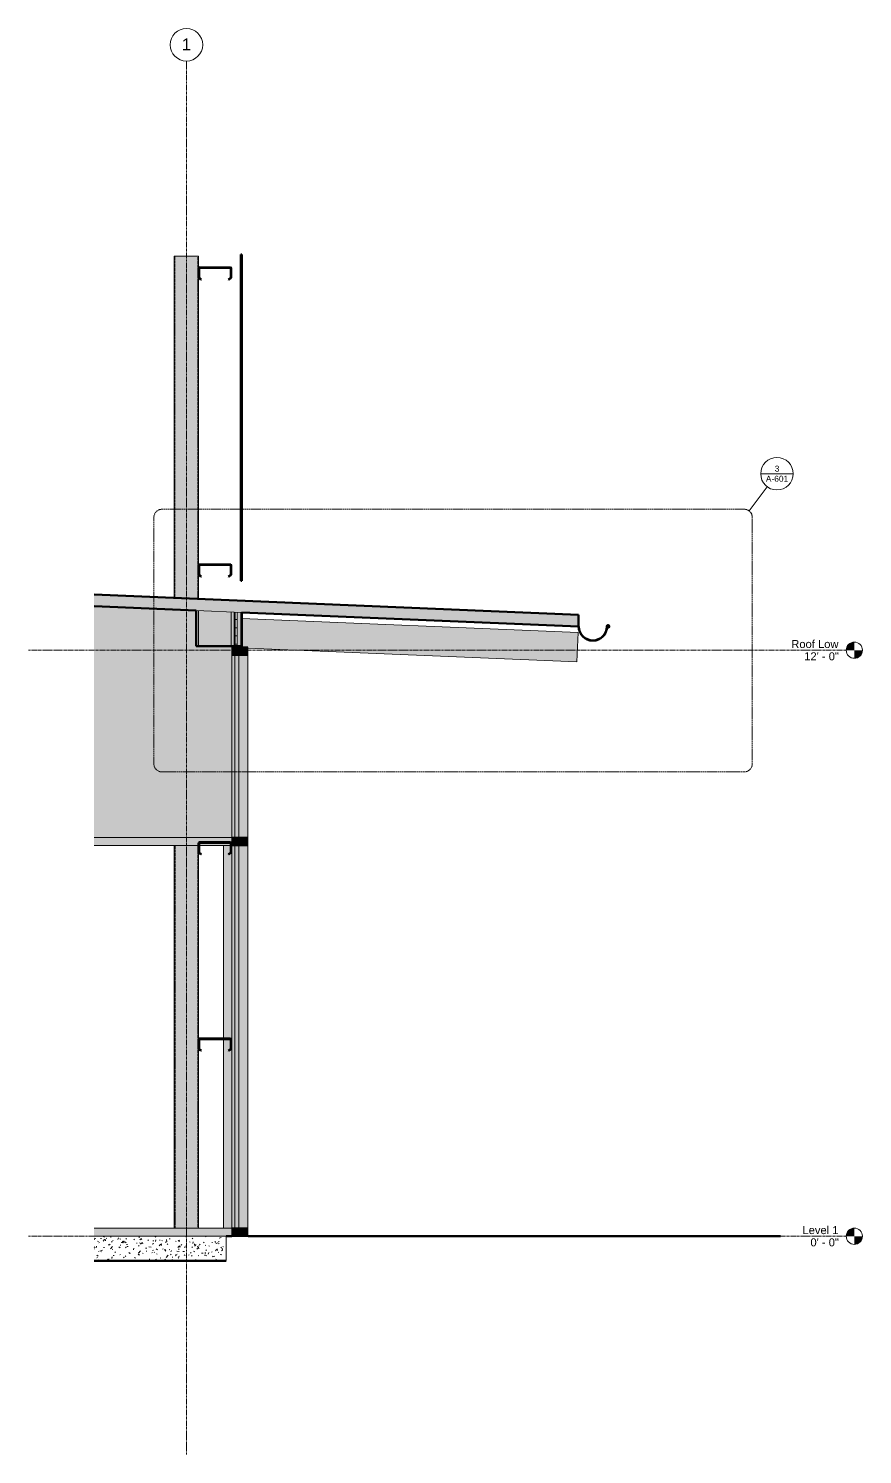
# Model space of a CAD drawing. Header units: inches. Extents: x 22719 to 23363, y -54 to 309.
# Drawn here: x 22987.5 to 23192.5, y -53.6 to 296.8 of the extents above; entities that cross this region are included whole.
import ezdxf

# ---------------------------------------------------------------- set-up
doc = ezdxf.new("R2010")
doc.units = ezdxf.units.IN
doc.header["$MEASUREMENT"] = 0
for name, pattern in [('Dash Dot 3_16_', [0.3125, 0.1875, -0.0625, 0, -0.0625]), ('Grid Line 1_2_', [0.875, 0.5, -0.125, 0.125, -0.125]), ('Hidden 1_8_', [0.1875, 0.125, -0.0625])]:
    doc.linetypes.add(name, pattern=pattern)
for name, color, linetype, lineweight in [('A-ANNO-SYMB', 150, 'Continuous', 9), ('A-FLOR-LEVL', 51, 'Continuous', 9), ('A-GLAZ-CURT', 52, 'Continuous', 9), ('A-GLAZ-CWMG', 51, 'Continuous', 9), ('A-ROOF', 132, 'Continuous', 18), ('A-ROOF-MCUT', 132, 'Continuous', 70), ('A-WALL', 113, 'Continuous', 18), ('A-WALL-PATT', 111, 'Continuous', 70), ('C-BLDG-PADS', 91, 'Continuous', 9), ('C-TOPO', 7, 'Continuous', 9), ('I-WALL', 2, 'Continuous', 18), ('L-SITE-WALL', 31, 'Continuous', 18), ('S-BEAM', 12, 'Continuous', 9), ('S-COLS', 52, 'Continuous', 9), ('S-GRID', 1, 'Continuous', 9), ('S-GRID-IDEN', 1, 'Continuous', 9)]:
    doc.layers.add(name, color=color, linetype=linetype, lineweight=lineweight)
doc.styles.add('Arial', font='arial.ttf', dxfattribs={"height": 1.967066})
doc.styles.add('Arial_1', font='arial.ttf', dxfattribs={"height": 2.950599})
doc.styles.add('Arial_2', font='arial.ttf', dxfattribs={"height": 1.475299})
pattern_1 = [(45, (-71159.721, 71.503), (-1.58391919, 1.58391919), []), (45, (-71159.721, 73.903), (-1.58391919, 1.58391919), [])]

# ---------------------------------------------------------------- blocks, each defined once
blk = doc.blocks.new('Girt_C - 8_D-803273-Section 8 - Callout 1')
at = {"layer": 'S-BEAM'}
h = blk.add_hatch(dxfattribs=at)
h.set_pattern_fill('FP_7', color=256, style=0, pattern_type=2)
h.set_pattern_definition(pattern_1)
h.paths.add_polyline_path([(-22062.21, 45.52), (-22061.64, 46), (-22061.64, 48.37), (-22061.7, 48.5), (-22061.83, 48.55), (-22069.45, 48.55), (-22069.59, 48.5), (-22069.64, 48.37), (-22069.64, 46), (-22069.07, 45.52), (-22069, 45.6), (-22069.53, 46.05), (-22069.53, 48.37), (-22069.51, 48.42), (-22069.45, 48.45), (-22061.83, 48.45), (-22061.77, 48.42), (-22061.75, 48.37), (-22061.75, 46.05), (-22062.29, 45.6)], flags=0)
at = {"layer": 'S-BEAM', "lineweight": 50}
for p, q in [((-22069.64, 48.37), (-22069.64, 46)), ((-22069.64, 46), (-22069.07, 45.52)), ((-22069.53, 46.05), (-22069.53, 48.37)), ((-22069, 45.6), (-22069.53, 46.05)), ((-22061.83, 48.55), (-22069.45, 48.55)), ((-22069.45, 48.45), (-22061.83, 48.45)), ((-22069.07, 45.52), (-22069, 45.6)), ((-22061.75, 46.05), (-22062.29, 45.6)), ((-22062.29, 45.6), (-22062.21, 45.52)), ((-22062.21, 45.52), (-22061.64, 46)), ((-22061.75, 48.37), (-22061.75, 46.05)), ((-22061.64, 46), (-22061.64, 48.37))]:
    blk.add_line(p, q, dxfattribs=at)
for centre, radius, start, end in [((-22069.45, 48.37), 0.188, 90, 180), ((-22069.45, 48.37), 0.0782, 90, 177.8773), ((-22061.83, 48.37), 0.187, 360, 90), ((-22061.83, 48.37), 0.0782, 3.0424, 90)]:
    blk.add_arc(centre, radius, start, end, dxfattribs=at)
blk = doc.blocks.new('Girt_C - 8_D-V1-Section 8 - Callout 1')
at = {"layer": 'S-BEAM'}
h = blk.add_hatch(dxfattribs=at)
h.set_pattern_fill('FP_7', color=256, style=0, pattern_type=2)
h.set_pattern_definition(pattern_1)
h.paths.add_polyline_path([(-22062.21, 93.77), (-22061.64, 94.25), (-22061.64, 96.62), (-22061.7, 96.75), (-22061.83, 96.8), (-22069.45, 96.8), (-22069.59, 96.75), (-22069.64, 96.62), (-22069.64, 94.25), (-22069.07, 93.77), (-22069, 93.85), (-22069.53, 94.3), (-22069.53, 96.62), (-22069.51, 96.67), (-22069.45, 96.7), (-22061.83, 96.7), (-22061.77, 96.67), (-22061.75, 96.62), (-22061.75, 94.3), (-22062.29, 93.85)], flags=0)
at = {"layer": 'S-BEAM', "lineweight": 50}
for p, q in [((-22069.64, 96.62), (-22069.64, 94.25)), ((-22069.53, 94.3), (-22069.53, 96.62)), ((-22061.83, 96.8), (-22069.45, 96.8)), ((-22069.45, 96.7), (-22061.83, 96.7)), ((-22061.75, 96.62), (-22061.75, 94.3)), ((-22061.64, 94.25), (-22061.64, 96.62)), ((-22069.64, 94.25), (-22069.07, 93.77)), ((-22069, 93.85), (-22069.53, 94.3)), ((-22069.07, 93.77), (-22069, 93.85)), ((-22061.75, 94.3), (-22062.29, 93.85)), ((-22062.29, 93.85), (-22062.21, 93.77)), ((-22062.21, 93.77), (-22061.64, 94.25))]:
    blk.add_line(p, q, dxfattribs=at)
for centre, radius, start, end in [((-22069.45, 96.62), 0.188, 90, 180), ((-22069.45, 96.62), 0.0782, 90, 177.8773), ((-22061.83, 96.62), 0.188, 0, 90), ((-22061.83, 96.62), 0.0782, 3.0424, 90)]:
    blk.add_arc(centre, radius, start, end, dxfattribs=at)
blk = doc.blocks.new('HSS-Hollow Structural Section-Column - HSS6X6X1_4-556719-Section 8 - Callout 1')
at = {"layer": 'S-COLS'}
for points in [[(-22075.18, 2), (-22075.17, 2), (-22075.17, 96), (-22075.64, 96), (-22075.64, 2), (-22075.41, 2)], [(-22070.11, 2), (-22070.11, 96), (-22075.17, 96), (-22075.17, 2)], [(-22070.11, 2), (-22069.64, 2), (-22069.64, 96), (-22070.11, 96), (-22070.11, 40.03)]]:
    blk.add_hatch(color=256, dxfattribs=at).paths.add_polyline_path(points, flags=0)
for p, q in [((-22075.64, 96), (-22075.64, 2)), ((-22069.64, 48.37), (-22069.64, 94.25)), ((-22069.64, 2), (-22069.64, 46))]:
    blk.add_line(p, q, dxfattribs=at)
at = {"layer": 'S-COLS', "linetype": 'Hidden 1_8_'}
for p, q in [((-22075.41, 2), (-22075.41, 96)), ((-22069.87, 96), (-22069.87, 2))]:
    blk.add_line(p, q, dxfattribs=at)
blk = doc.blocks.new('Rectangular Mullion - Rectangular Mullion 1-840365-Section 8 - Callout 1')
at = {"layer": 'A-GLAZ-CWMG'}
h = blk.add_hatch(color=256, dxfattribs=at)
h.paths.add_polyline_path([(-22095.35, 96), (-22069.64, 96), (-22069.64, 96.62), (-22069.59, 96.75), (-22069.45, 96.8), (-22061.83, 96.8), (-22061.7, 96.75), (-22061.64, 96.62), (-22061.64, 96), (-22061.52, 96), (-22061.52, 98), (-22095.35, 98), (-22095.35, 96.62)], flags=0)
h.paths.add_polyline_path([(-22061.75, 96), (-22061.75, 96.62), (-22061.77, 96.67), (-22061.83, 96.7), (-22069.45, 96.7), (-22069.51, 96.67), (-22069.53, 96.62), (-22069.53, 96), (-22061.83, 96)], flags=0)
for p, q in [((-22095.35, 96), (-22069.64, 96)), ((-22069.53, 96), (-22061.75, 96)), ((-22061.64, 96), (-22061.52, 96))]:
    blk.add_line(p, q, dxfattribs=at)
blk = doc.blocks.new('Rectangular Mullion - Rectangular Mullion 1-840366-Section 8 - Callout 1')
at = {"layer": 'A-GLAZ-CWMG'}
blk.add_hatch(color=256, dxfattribs=at).paths.add_polyline_path([(-22095.35, 0), (-22061.52, 0), (-22061.52, 2), (-22095.35, 2)], flags=0)
blk.add_line((-22061.52, 2), (-22095.35, 2), dxfattribs=at)
blk = doc.blocks.new('Rectangular Mullion - Rectangular Mullion 1-838588-Section 8 - Callout 1')
at = {"layer": 'A-GLAZ-CWMG'}
blk.add_hatch(color=256, dxfattribs=at).paths.add_polyline_path([(-22061.52, 2), (-22061.52, 96), (-22061.64, 96), (-22061.64, 94.25), (-22062.21, 93.77), (-22062.29, 93.85), (-22061.75, 94.3), (-22061.75, 96), (-22063.52, 96), (-22063.52, 48.55), (-22061.83, 48.55), (-22061.7, 48.5), (-22061.64, 48.37), (-22061.64, 46), (-22062.21, 45.52), (-22062.29, 45.6), (-22061.75, 46.05), (-22061.75, 48.37), (-22061.77, 48.42), (-22061.83, 48.45), (-22063.52, 48.45), (-22063.52, 2)], flags=0)
for p, q in [((-22063.52, 96), (-22061.75, 96)), ((-22063.52, 96), (-22063.52, 48.55)), ((-22061.64, 96), (-22061.52, 96)), ((-22061.52, 2), (-22061.52, 96)), ((-22063.52, 48.45), (-22063.52, 2)), ((-22061.52, 2), (-22063.52, 2))]:
    blk.add_line(p, q, dxfattribs=at)
blk = doc.blocks.new('System Panel - Glazed-827454-Section 8 - Callout 1')
at = {"layer": 'A-GLAZ-CURT', "transparency": 33554649}
blk.add_hatch(color=256, dxfattribs=at).paths.add_polyline_path([(-22059.77, 2), (-22059.77, 96), (-22060.77, 96), (-22060.77, 2)], flags=0)
at = {"layer": 'A-GLAZ-CURT', "lineweight": 18}
for p, q in [((-22059.77, 96), (-22060.77, 96)), ((-22060.77, 96), (-22060.77, 2)), ((-22059.77, 2), (-22059.77, 96)), ((-22060.77, 2), (-22059.77, 2))]:
    blk.add_line(p, q, dxfattribs=at)
at = {"layer": 'A-GLAZ-CURT'}
for p, q in [((-22060.77, 96), (-22059.77, 96)), ((-22060.77, 96), (-22060.77, 2)), ((-22059.77, 2), (-22059.77, 96)), ((-22060.77, 2), (-22059.77, 2))]:
    blk.add_line(p, q, dxfattribs=at)
blk = doc.blocks.new('System Panel - Glazed-827487-Section 8 - Callout 1')
at = {"layer": 'A-GLAZ-CURT', "transparency": 33554649}
blk.add_hatch(color=256, dxfattribs=at).paths.add_polyline_path([(-22060.77, 98), (-22059.77, 98), (-22059.77, 142.75), (-22060.77, 142.75), (-22060.77, 117.56)], flags=0)
at = {"layer": 'A-GLAZ-CURT', "lineweight": 18}
for p, q in [((-22059.77, 142.75), (-22060.77, 142.75)), ((-22060.77, 142.75), (-22060.77, 98)), ((-22059.77, 98), (-22059.77, 142.75)), ((-22060.77, 98), (-22059.77, 98))]:
    blk.add_line(p, q, dxfattribs=at)
at = {"layer": 'A-GLAZ-CURT'}
for p, q in [((-22060.77, 142.75), (-22059.77, 142.75)), ((-22060.77, 142.75), (-22060.77, 98)), ((-22059.77, 98), (-22059.77, 142.75)), ((-22060.77, 98), (-22059.77, 98))]:
    blk.add_line(p, q, dxfattribs=at)
blk = doc.blocks.new('Rectangular Mullion - Rectangular Mullion 1-769172-Section 8 - Callout 1')
at = {"layer": 'A-GLAZ-CWMG'}
blk.add_hatch(color=256, dxfattribs=at).paths.add_polyline_path([(-22057.52, 142.75), (-22057.52, 144.75), (-22061.52, 144.75), (-22061.52, 142.75)], flags=0)
at = {"layer": 'A-GLAZ-CWMG', "lineweight": 30}
for p, q in [((-22057.52, 144.75), (-22061.52, 144.75)), ((-22061.52, 144.75), (-22061.52, 142.75)), ((-22057.52, 142.75), (-22057.52, 144.75)), ((-22061.52, 142.75), (-22057.52, 142.75))]:
    blk.add_line(p, q, dxfattribs=at)
blk = doc.blocks.new('Rectangular Mullion - Rectangular Mullion 1-769167-Section 8 - Callout 1')
at = {"layer": 'A-GLAZ-CWMG'}
blk.add_hatch(color=256, dxfattribs=at).paths.add_polyline_path([(-22057.52, 0), (-22057.52, 2), (-22061.52, 2), (-22061.52, 0)], flags=0)
at = {"layer": 'A-GLAZ-CWMG', "lineweight": 30}
for p, q in [((-22057.52, 2), (-22061.52, 2)), ((-22061.52, 2), (-22061.52, 0)), ((-22061.52, 0), (-22057.52, 0)), ((-22057.52, 0), (-22057.52, 2))]:
    blk.add_line(p, q, dxfattribs=at)
blk = doc.blocks.new('Rectangular Mullion - Rectangular Mullion 1-775436-Section 8 - Callout 1')
at = {"layer": 'A-GLAZ-CWMG'}
blk.add_hatch(color=256, dxfattribs=at).paths.add_polyline_path([(-22057.52, 96), (-22057.52, 98), (-22061.52, 98), (-22061.52, 96)], flags=0)
at = {"layer": 'A-GLAZ-CWMG', "lineweight": 30}
for p, q in [((-22057.52, 98), (-22061.52, 98)), ((-22061.52, 98), (-22061.52, 96)), ((-22061.52, 96), (-22057.52, 96)), ((-22057.52, 96), (-22057.52, 98))]:
    blk.add_line(p, q, dxfattribs=at)
blk = doc.blocks.new('Rectangular Mullion - Rectangular Mullion 1-827470-Section 8 - Callout 1')
at = {"layer": 'A-GLAZ-CWMG'}
h = blk.add_hatch(color=256, dxfattribs=at)
h.paths.add_polyline_path([(-22059.77, 2), (-22057.52, 2), (-22057.52, 96), (-22059.77, 96), (-22059.77, 40.03)], flags=0)
h.paths.add_polyline_path([(-22061.52, 2), (-22060.77, 2), (-22060.77, 96), (-22061.52, 96), (-22061.52, 40.03)], flags=0)
blk.add_hatch(color=256, dxfattribs=at).paths.add_polyline_path([(-22059.77, 2), (-22059.77, 96), (-22060.77, 96), (-22060.77, 2)], flags=0)
for p, q in [((-22061.52, 96), (-22060.77, 96)), ((-22060.77, 96), (-22059.77, 96)), ((-22059.77, 96), (-22057.52, 96)), ((-22057.52, 96), (-22057.52, 2)), ((-22060.77, 2), (-22061.52, 2)), ((-22059.77, 2), (-22060.77, 2)), ((-22057.52, 2), (-22059.77, 2))]:
    blk.add_line(p, q, dxfattribs=at)
blk = doc.blocks.new('Rectangular Mullion - Rectangular Mullion 1-827484-Section 8 - Callout 1')
at = {"layer": 'A-GLAZ-CWMG'}
h = blk.add_hatch(color=256, dxfattribs=at)
h.paths.add_polyline_path([(-22059.77, 98), (-22057.52, 98), (-22057.52, 142.75), (-22059.77, 142.75), (-22059.77, 117.56)], flags=0)
h.paths.add_polyline_path([(-22061.52, 98), (-22060.77, 98), (-22060.77, 142.75), (-22061.52, 142.75), (-22061.52, 117.56)], flags=0)
blk.add_hatch(color=256, dxfattribs=at).paths.add_polyline_path([(-22059.77, 98), (-22059.77, 142.75), (-22060.77, 142.75), (-22060.77, 98)], flags=0)
for p, q in [((-22061.52, 142.75), (-22060.77, 142.75)), ((-22060.77, 142.75), (-22059.77, 142.75)), ((-22059.77, 142.75), (-22057.52, 142.75)), ((-22057.52, 142.75), (-22057.52, 98)), ((-22060.77, 98), (-22061.52, 98)), ((-22059.77, 98), (-22060.77, 98)), ((-22057.52, 98), (-22059.77, 98))]:
    blk.add_line(p, q, dxfattribs=at)
blk = doc.blocks.new('Dimension Lumber - 2x8-834900-Section 8 - Callout 1')
at = {"layer": 'S-BEAM'}
blk.add_hatch(color=256, dxfattribs=at).paths.add_polyline_path([(-21976.68, 141.1), (-21976.38, 148.34), (-22059.02, 151.78), (-22059.02, 145), (-22061.52, 145), (-22061.52, 144.75), (-22057.52, 144.75), (-22057.52, 144.46), (-21979.35, 141.21)], flags=0)
for p, q in [((-22059.02, 151.78), (-21976.38, 148.34)), ((-21976.38, 148.34), (-21976.68, 141.1)), ((-22057.52, 144.46), (-21976.68, 141.1))]:
    blk.add_line(p, q, dxfattribs=at)
blk = doc.blocks.new('HSS-Hollow Structural Section-Column - HSS6X6X3_16-808863-Section 8 - Callout 1')
at = {"layer": 'S-COLS'}
for points in [[(-22075.29, 156.84), (-22075.29, 240.83), (-22075.64, 240.83), (-22075.64, 156.85), (-22075.32, 156.84)], [(-22069.99, 156.62), (-22069.99, 240.83), (-22075.29, 240.83), (-22075.29, 156.84)], [(-22069.64, 156.6), (-22069.64, 240.83), (-22069.99, 240.83), (-22069.99, 156.62), (-22069.64, 156.6)]]:
    blk.add_hatch(color=256, dxfattribs=at).paths.add_polyline_path(points, flags=0)
for p, q in [((-22075.64, 240.83), (-22075.64, 156.85)), ((-22075.29, 240.83), (-22075.64, 240.83)), ((-22069.99, 240.83), (-22075.29, 240.83)), ((-22069.64, 240.83), (-22069.99, 240.83)), ((-22069.64, 237.89), (-22069.64, 240.83)), ((-22069.64, 164.89), (-22069.64, 235.52)), ((-22069.64, 156.6), (-22069.64, 162.52))]:
    blk.add_line(p, q, dxfattribs=at)
at = {"layer": 'S-COLS', "linetype": 'Hidden 1_8_'}
for p, q in [((-22075.47, 156.85), (-22075.47, 240.83)), ((-22069.81, 240.83), (-22069.81, 156.61))]:
    blk.add_line(p, q, dxfattribs=at)
blk = doc.blocks.new('Girt_C - 8_D-815148-Section 8 - Callout 1')
at = {"layer": 'S-BEAM'}
blk.add_hatch(color=256, dxfattribs=at).paths.add_polyline_path([(-22062.21, 235.04), (-22061.64, 235.52), (-22061.64, 237.89), (-22061.7, 238.02), (-22061.83, 238.07), (-22069.45, 238.07), (-22069.59, 238.02), (-22069.64, 237.89), (-22069.64, 235.52), (-22069.07, 235.04), (-22069, 235.12), (-22069.53, 235.57), (-22069.53, 237.89), (-22069.51, 237.94), (-22069.45, 237.96), (-22061.83, 237.96), (-22061.77, 237.94), (-22061.75, 237.89), (-22061.75, 235.57), (-22062.29, 235.12)], flags=0)
at = {"layer": 'S-BEAM', "lineweight": 50}
for p, q in [((-22069.64, 237.89), (-22069.64, 235.52)), ((-22069.64, 235.52), (-22069.07, 235.04)), ((-22069.53, 235.57), (-22069.53, 237.89)), ((-22069, 235.12), (-22069.53, 235.57)), ((-22061.83, 238.07), (-22069.45, 238.07)), ((-22069.45, 237.96), (-22061.83, 237.96)), ((-22069.07, 235.04), (-22069, 235.12)), ((-22061.75, 235.57), (-22062.29, 235.12)), ((-22062.29, 235.12), (-22062.21, 235.04)), ((-22062.21, 235.04), (-22061.64, 235.52)), ((-22061.75, 237.89), (-22061.75, 235.57)), ((-22061.64, 235.52), (-22061.64, 237.89))]:
    blk.add_line(p, q, dxfattribs=at)
for centre, radius, start, end in [((-22069.45, 237.89), 0.188, 90, 180), ((-22069.45, 237.89), 0.0782, 90, 177.8773), ((-22061.83, 237.89), 0.188, 0, 90), ((-22061.83, 237.89), 0.0782, 3.0424, 90)]:
    blk.add_arc(centre, radius, start, end, dxfattribs=at)
blk = doc.blocks.new('Girt_C - 8_D-815151-Section 8 - Callout 1')
at = {"layer": 'S-BEAM'}
blk.add_hatch(color=256, dxfattribs=at).paths.add_polyline_path([(-22062.21, 162.04), (-22061.64, 162.52), (-22061.64, 164.89), (-22061.7, 165.02), (-22061.83, 165.07), (-22069.45, 165.07), (-22069.59, 165.02), (-22069.64, 164.89), (-22069.64, 162.52), (-22069.07, 162.04), (-22069, 162.12), (-22069.53, 162.57), (-22069.53, 164.89), (-22069.51, 164.94), (-22069.45, 164.96), (-22061.83, 164.96), (-22061.77, 164.94), (-22061.75, 164.89), (-22061.75, 162.57), (-22062.29, 162.12)], flags=0)
at = {"layer": 'S-BEAM', "lineweight": 50}
for p, q in [((-22069.64, 164.89), (-22069.64, 162.52)), ((-22069.53, 162.57), (-22069.53, 164.89)), ((-22061.83, 165.07), (-22069.45, 165.07)), ((-22069.45, 164.96), (-22061.83, 164.96)), ((-22061.75, 164.89), (-22061.75, 162.57)), ((-22061.64, 162.52), (-22061.64, 164.89)), ((-22069.64, 162.52), (-22069.07, 162.04)), ((-22069, 162.12), (-22069.53, 162.57)), ((-22069.07, 162.04), (-22069, 162.12)), ((-22061.75, 162.57), (-22062.29, 162.12)), ((-22062.29, 162.12), (-22062.21, 162.04)), ((-22062.21, 162.04), (-22061.64, 162.52))]:
    blk.add_line(p, q, dxfattribs=at)
for centre, radius, start, end in [((-22069.45, 164.89), 0.188, 90, 180), ((-22069.45, 164.89), 0.0782, 90, 177.8773), ((-22061.83, 164.89), 0.188, 0, 90), ((-22061.83, 164.89), 0.0782, 3.0424, 90)]:
    blk.add_arc(centre, radius, start, end, dxfattribs=at)
blk = doc.blocks.new('Level - Level Head - Circle-15001-Section 8 - Callout 1')
at = {"layer": 'A-FLOR-LEVL'}
h = blk.add_hatch(color=256, dxfattribs=at)
edge = h.paths.add_edge_path(flags=0)
edge.add_line((-21908.5, 0), (-21910.5, 0))
edge.add_arc((-21908.5, 0), 2, 90, 180, ccw=False)
edge.add_line((-21908.5, 2), (-21908.5, 0))
h = blk.add_hatch(color=256, dxfattribs=at)
edge = h.paths.add_edge_path(flags=0)
edge.add_line((-21908.5, -2), (-21908.5, 0))
edge.add_line((-21908.5, 0), (-21906.5, 0))
edge.add_arc((-21908.5, 0), 2, 270, 360, ccw=False)
blk.add_circle((-21908.5, 0), 2, dxfattribs=at)
blk = doc.blocks.new('Grid - Grid Head - Circle-14747-Section 8 - Callout 1')
at = {"layer": 'S-GRID-IDEN'}
blk.add_circle((-22072.64, 292.75), 4, dxfattribs=at)
blk = doc.blocks.new('Detail View - Callout Head-19020-Section 8 - Callout 1')
at = {"layer": 'A-ANNO-SYMB'}
blk.add_line((-21931.51, 187.36), (-21923.51, 187.36), dxfattribs=at)
for start, end in [(0, 180), (180, 360)]:
    blk.add_arc((-21927.51, 187.36), 4, start, end, dxfattribs=at)

msp = doc.modelspace()

# ---------------------------------------------------------------- hatches: boundary and pattern name
at = {"layer": 'A-ROOF'}
msp.add_hatch(color=256, dxfattribs=at).paths.add_polyline_path([(23122.72, 149.84), (23122.72, 152.71), (23003.64, 157.67), (23003.64, 154.8), (23119.64, 149.96)], flags=0)
at = {"layer": 'A-WALL-PATT', "lineweight": 9}
h = msp.add_hatch(dxfattribs=at)
h.set_pattern_fill('FP_9', color=256, style=0, pattern_type=2)
h.set_pattern_definition([(0, (-71159.721, 71.503), (0, 2), []), (90, (-71159.721, 71.503), (-2, 1e-16), [])])
h.paths.add_polyline_path([(23038.84, 145), (23038.84, 153.33), (23038.09, 153.36), (23038.09, 145)], flags=0)
at = {"layer": 'C-BLDG-PADS'}
h = msp.add_hatch(dxfattribs=at)
h.set_pattern_fill('FP_8', color=256, style=0, pattern_type=2)
h.set_pattern_definition([(50, (-71159.721, 71.503), (4.59070543, -0.40186776), [0.48, -5.28]), (355, (-71159.721, 71.503), (-0.8878371, 4.81369767), [0.384, -4.224]), (100.451, (-71159.338, 71.47), (3.7019703, 4.41272262), [0.408, -4.487]), (46.184, (-71159.721, 72.783), (6.83065862, -1.05904287), [0.72, -7.92]), (96.636, (-71159.151, 72.695), (5.98166433, 6.2340145), [0.612, -6.731]), (351.184, (-71159.721, 72.783), (5.98208167, 6.2338242), [0.576, -6.336]), (21, (-71159.081, 72.463), (3.82029208, -2.57709962), [0.48, -5.28]), (326, (-71159.081, 72.463), (1.55720712, 4.64058681), [0.384, -4.224]), (71.451, (-71158.762, 72.248), (5.37714656, 2.06470335), [0.408, -4.487]), (37.5, (-71159.721, 71.503), (0.077972162, 2.13078632), [0.211, -3.962, 0.211, -4.077, -4.24]), (37.5, (-71159.721, 71.503), (0.077972162, 2.13078632), [-8.461, 0.211, -4.029]), (7.5, (-71159.721, 71.503), (1.68390698, 2.524390477), [0.211, -2.234, 0.211, -3.866, -1.616]), (7.5, (-71159.721, 71.503), (1.68390698, 2.524390477), [-6.522, 0.211, -1.405]), (327.5, (-71161.148, 71.503), (3.416526817, -0.144296603), [0.211, -1.389, 0.211, -4.781, -6.624]), (327.5, (-71161.148, 71.503), (3.416526817, -0.144296603), [-6.592, 0.211, -6.413]), (317.5, (-71161.788, 71.503), (3.73246323, 0.640714655), [0.211, -1.869, 0.211, -3.104, -4.704]), (317.5, (-71161.788, 71.503), (3.73246323, 0.640714655), [-5.395, 0.211, -4.493])])
h.paths.add_polyline_path([(23036.13, -6), (23036.13, 0), (23003.64, 0), (23003.64, -6)], flags=0)
at = {"layer": 'I-WALL'}
msp.add_hatch(color=256, dxfattribs=at).paths.add_polyline_path([(23037.47, 98), (23037.47, 145), (23028.72, 145), (23028.72, 153.75), (23003.64, 154.8), (23003.64, 98)], flags=0)
at = {"layer": 'L-SITE-WALL'}
for points in [[(23039.72, 161), (23039.97, 161), (23039.97, 241.25), (23039.72, 241.25), (23039.72, 195.1)], [(23029.34, 145), (23029.34, 153.73), (23028.72, 153.75), (23028.72, 145)], [(23037.34, 145), (23037.34, 153.39), (23029.34, 153.73), (23029.34, 145)], [(23038.09, 145), (23038.09, 153.36), (23037.34, 153.39), (23037.34, 145)], [(23039.72, 145), (23039.72, 153.29), (23038.84, 153.33), (23038.84, 145)], [(23039.97, 145), (23039.97, 153.28), (23039.72, 153.29), (23039.72, 145)]]:
    msp.add_hatch(color=256, dxfattribs=at).paths.add_polyline_path(points, flags=0)

# ---------------------------------------------------------------- linework, layer by layer
at = {"layer": 'A-ANNO-SYMB'}
msp.add_line((23164.61, 178.22), (23169.07, 184.16), dxfattribs=at)
at = {"layer": 'A-ANNO-SYMB', "linetype": 'Dash Dot 3_16_'}
for p, q in [((23018.33, 176.62), (23018.33, 116.08)), ((23163.41, 178.62), (23020.33, 178.62)), ((23165.41, 116.08), (23165.41, 176.62)), ((23020.33, 114.08), (23163.41, 114.08))]:
    msp.add_line(p, q, dxfattribs=at)
for centre, start, end in [((23020.33, 176.62), 90, 180), ((23163.41, 176.62), 0, 90), ((23020.33, 116.08), 180, 270), ((23163.41, 116.08), 270, 0)]:
    msp.add_arc(centre, 2, start, end, dxfattribs=at)
at = {"layer": 'A-ROOF', "lineweight": 70}
for p, q in [((23122.72, 152.71), (23003.64, 157.67)), ((23003.64, 154.8), (23028.72, 153.75)), ((23039.97, 153.28), (23122.72, 149.84)), ((23122.72, 149.84), (23122.72, 152.71))]:
    msp.add_line(p, q, dxfattribs=at)
at = {"layer": 'A-ROOF-MCUT'}
for p, q in [((23122.78, 149.84), (23122.72, 149.84)), ((23129.82, 149.64), (23129.78, 149.59))]:
    msp.add_line(p, q, dxfattribs=at)
for centre, radius, start, end in [((23126.22, 149.84), 3.5, 180, 360), ((23126.22, 149.84), 3.44, 180, 0), ((23129.96, 149.84), 0.306, 232.159, 180), ((23129.96, 149.84), 0.243, 234.011, 180)]:
    msp.add_arc(centre, radius, start, end, dxfattribs=at)
at = {"layer": 'A-WALL'}
for p, q in [((23039.97, 153.28), (23028.72, 153.75)), ((23029.34, 145), (23029.34, 153.73)), ((23037.34, 145), (23037.34, 153.39)), ((23038.09, 145), (23038.09, 153.36)), ((23038.84, 145), (23038.84, 153.33)), ((23039.72, 145), (23039.72, 153.29))]:
    msp.add_line(p, q, dxfattribs=at)
at = {"layer": 'C-BLDG-PADS', "lineweight": 18}
for p, q in [((23036.13, 0), (23003.64, 0)), ((23036.13, -6), (23036.13, 0)), ((23003.64, -6), (23036.13, -6))]:
    msp.add_line(p, q, dxfattribs=at)
at = {"layer": 'C-TOPO', "lineweight": 90}
for p, q in [((23036.13, 0), (23037.47, 0)), ((23041.47, 0), (23172.37, 0)), ((23003.64, -6.01), (23036.13, -6.01))]:
    msp.add_line(p, q, dxfattribs=at)
at = {"layer": 'C-TOPO'}
for p, q in [((23036.13, 0), (23037.47, 0)), ((23041.47, 0), (23172.37, 0)), ((23003.64, -6.01), (23036.13, -6.01))]:
    msp.add_line(p, q, dxfattribs=at)
at = {"layer": 'I-WALL'}
for p, q in [((23037.47, 144.75), (23037.47, 145)), ((23037.47, 98), (23037.47, 142.75)), ((23003.64, 98), (23037.47, 98))]:
    msp.add_line(p, q, dxfattribs=at)
at = {"layer": 'L-SITE-WALL', "lineweight": 70}
for p, q in [((23039.97, 241.25), (23039.72, 241.25)), ((23039.72, 241.25), (23039.72, 161)), ((23039.97, 161), (23039.97, 241.25)), ((23039.72, 161), (23039.97, 161)), ((23028.72, 153.75), (23028.72, 145)), ((23039.97, 145), (23039.97, 153.28)), ((23028.72, 145), (23039.97, 145))]:
    msp.add_line(p, q, dxfattribs=at)
at = {"layer": 'S-GRID', "linetype": 'Grid Line 1_2_'}
msp.add_line((23026.34, -53.63), (23026.34, 288.75), dxfattribs=at)

# ---------------------------------------------------------------- block references
at = {"layer": 'A-ANNO-SYMB'}
msp.add_blockref('Detail View - Callout Head-19020-Section 8 - Callout 1', (45098.98, 0), dxfattribs=at)
at = {"layer": 'A-FLOR-LEVL'}
for p in [(45098.98, 144), (45098.98, 0)]:
    msp.add_blockref('Level - Level Head - Circle-15001-Section 8 - Callout 1', p, dxfattribs=at)
at = {"layer": 'A-GLAZ-CURT'}
for name in ['System Panel - Glazed-827487-Section 8 - Callout 1', 'System Panel - Glazed-827454-Section 8 - Callout 1']:
    msp.add_blockref(name, (45098.98, 0), dxfattribs=at)
at = {"layer": 'A-GLAZ-CWMG'}
for name in ['Rectangular Mullion - Rectangular Mullion 1-769172-Section 8 - Callout 1', 'Rectangular Mullion - Rectangular Mullion 1-827484-Section 8 - Callout 1', 'Rectangular Mullion - Rectangular Mullion 1-840365-Section 8 - Callout 1', 'Rectangular Mullion - Rectangular Mullion 1-838588-Section 8 - Callout 1', 'Rectangular Mullion - Rectangular Mullion 1-775436-Section 8 - Callout 1', 'Rectangular Mullion - Rectangular Mullion 1-827470-Section 8 - Callout 1', 'Rectangular Mullion - Rectangular Mullion 1-840366-Section 8 - Callout 1', 'Rectangular Mullion - Rectangular Mullion 1-769167-Section 8 - Callout 1']:
    msp.add_blockref(name, (45098.98, 0), dxfattribs=at)
at = {"layer": 'S-BEAM'}
for name in ['Girt_C - 8_D-815148-Section 8 - Callout 1', 'Girt_C - 8_D-815151-Section 8 - Callout 1', 'Dimension Lumber - 2x8-834900-Section 8 - Callout 1', 'Girt_C - 8_D-V1-Section 8 - Callout 1', 'Girt_C - 8_D-803273-Section 8 - Callout 1']:
    msp.add_blockref(name, (45098.98, 0), dxfattribs=at)
at = {"layer": 'S-COLS'}
for name in ['HSS-Hollow Structural Section-Column - HSS6X6X3_16-808863-Section 8 - Callout 1', 'HSS-Hollow Structural Section-Column - HSS6X6X1_4-556719-Section 8 - Callout 1']:
    msp.add_blockref(name, (45098.98, 0), dxfattribs=at)
at = {"layer": 'S-GRID-IDEN'}
msp.add_blockref('Grid - Grid Head - Circle-14747-Section 8 - Callout 1', (45098.98, 0), dxfattribs=at)

# ---------------------------------------------------------------- texts
at = {"layer": 'A-ANNO-SYMB', "attachment_point": 2, "line_spacing_factor": 0.938532, "style": 'Arial_2'}
for s, insert, char_height, width in [('3', (23171.49, 189.34), 1.48, 1.368), ('A-601', (23171.49, 186.86), 1.475, 6.552)]:
    msp.add_mtext(s, dxfattribs=dict(at, insert=insert, char_height=char_height, width=width))

# ---------------------------------------------------------------- next in the draw order: texts
at = {"layer": 'A-FLOR-LEVL', "char_height": 1.967, "attachment_point": 3, "line_spacing_factor": 0.938532, "style": 'Arial', "bg_fill": 3, "box_fill_scale": 1.25, "bg_fill_color": 0, "bg_fill_transparency": 0}
for s, insert, width in [('Roof Low', (23186.59, 146.49), 13.752), ('Level 1', (23186.59, 2.49), 10.584)]:
    msp.add_mtext(s, dxfattribs=dict(at, insert=insert, width=width))
at = {"layer": 'S-GRID-IDEN', "insert": (23026.34, 294.33), "char_height": 2.95, "width": 2.736, "attachment_point": 2, "line_spacing_factor": 0.938532, "style": 'Arial_1', "bg_fill": 3, "box_fill_scale": 1.25, "bg_fill_color": 0, "bg_fill_transparency": 0}
msp.add_mtext('1', dxfattribs=at)

# ---------------------------------------------------------------- next in the draw order: texts
at = {"layer": 'A-FLOR-LEVL', "char_height": 1.967, "attachment_point": 3, "line_spacing_factor": 0.938532, "style": 'Arial', "bg_fill": 3, "box_fill_scale": 1.25, "bg_fill_color": 0, "bg_fill_transparency": 0}
for s, insert, width in [('12\' - 0"', (23186.69, 143.48), 10.152), ('0\' - 0"', (23186.69, -0.52), 8.328)]:
    msp.add_mtext(s, dxfattribs=dict(at, insert=insert, width=width))

# ---------------------------------------------------------------- next in the draw order: linework, layer by layer
at = {"layer": 'A-FLOR-LEVL', "linetype": 'Grid Line 1_2_'}
for p, q in [((22987.52, 144), (23188.49, 144)), ((22987.52, 0), (23188.49, 0))]:
    msp.add_line(p, q, dxfattribs=at)

doc.saveas('drawing.dxf')
